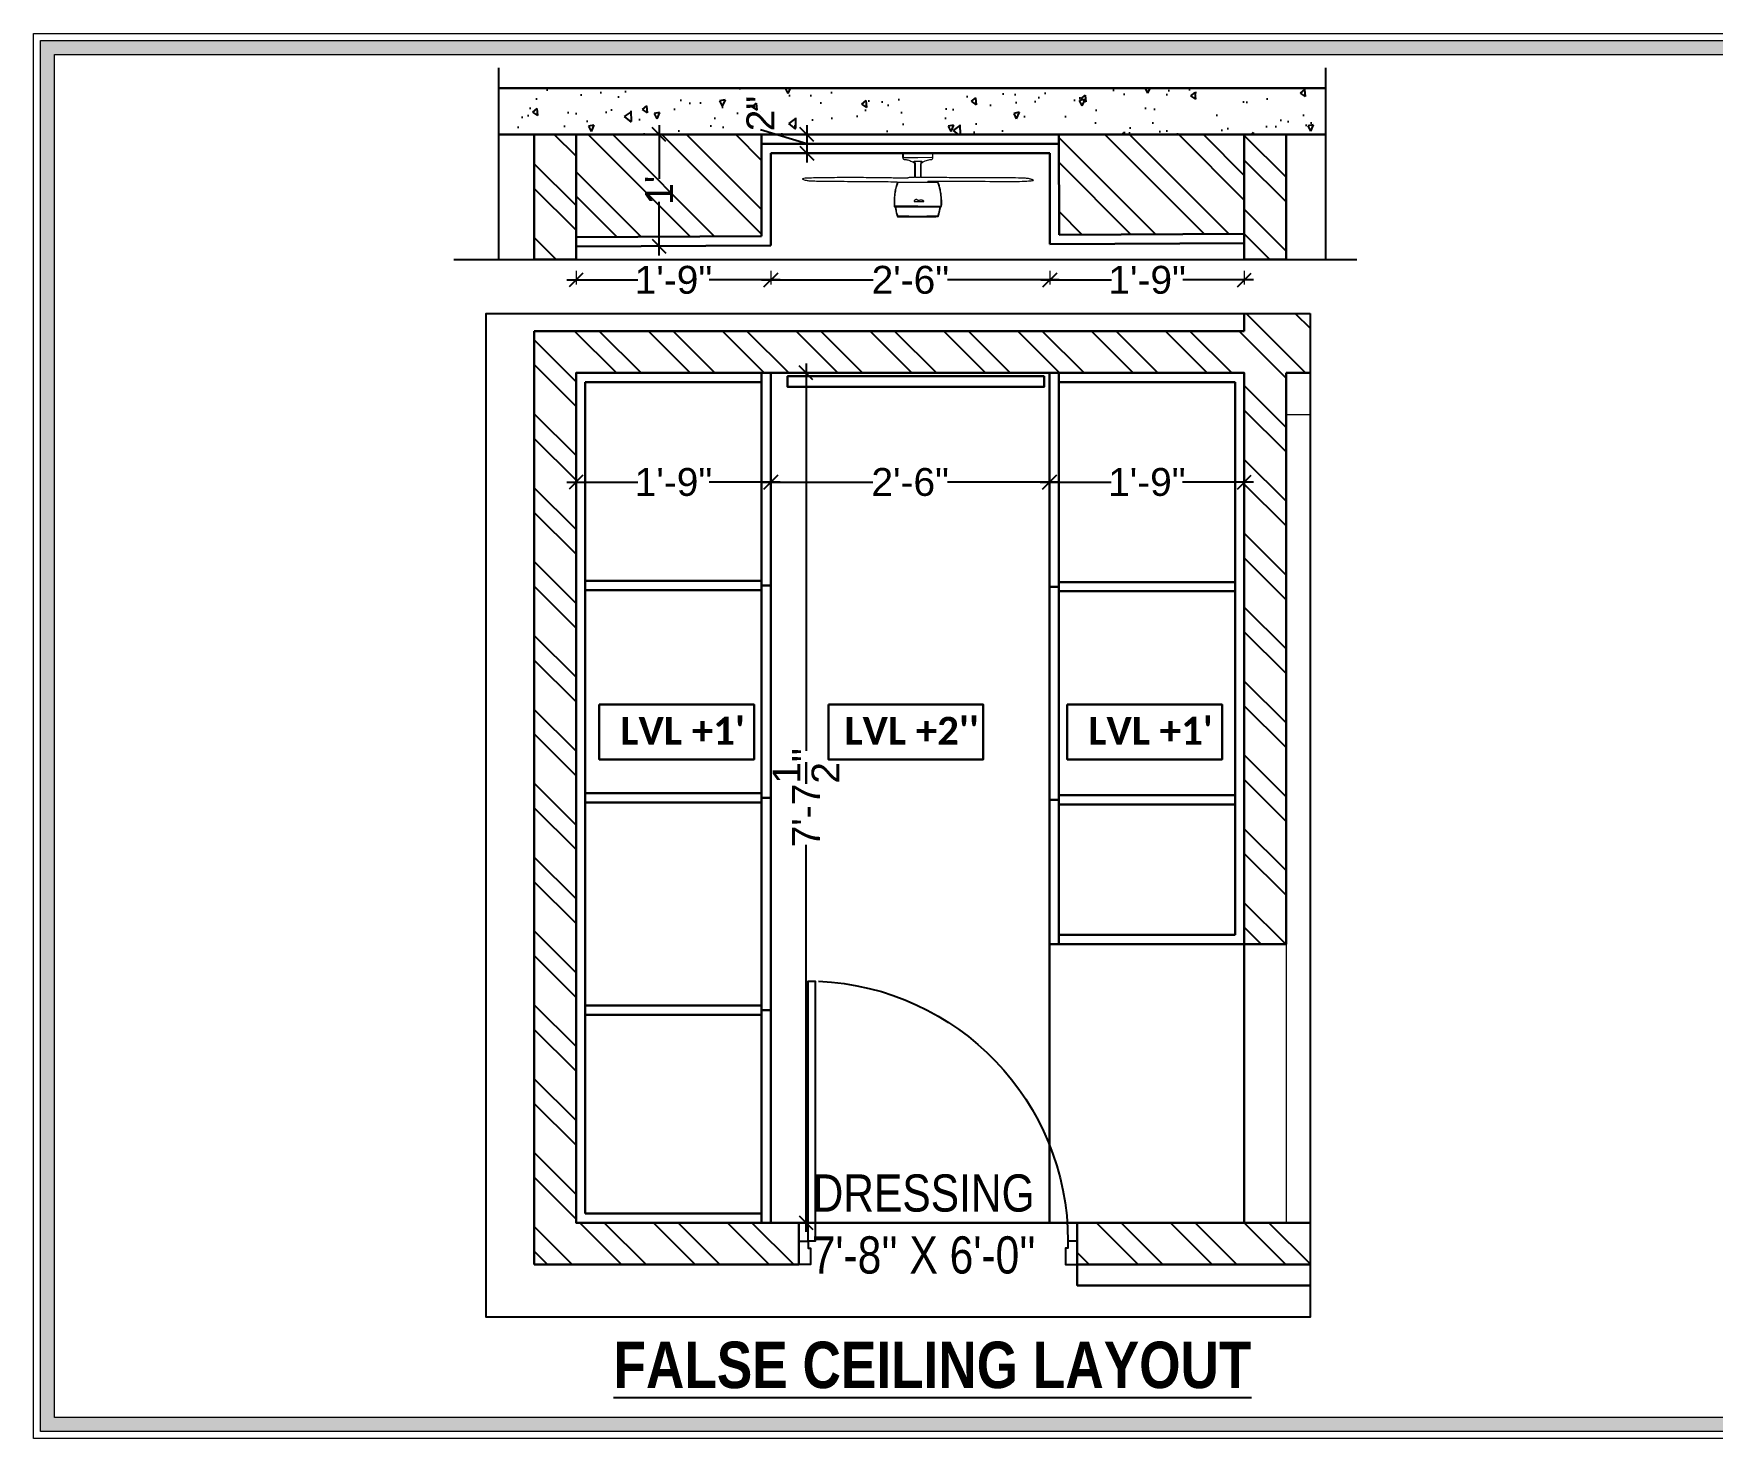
# Model space of a CAD drawing. Header units: millimetres. Extents: x 56222 to 3066687, y -650199 to -121287.
# Drawn here: x 136001.1 to 136182, y -183286.1 to -183134.8 of the extents above; entities that cross this region are included whole.
import ezdxf

# ---------------------------------------------------------------- set-up
doc = ezdxf.new("R2010")
doc.units = ezdxf.units.MM
doc.header["$MEASUREMENT"] = 0
doc.header["$PDMODE"] = 35
doc.linetypes.add('DASHEDX2', pattern=[1.5, 1, -0.5])
doc.layers.get('Defpoints').update_dxf_attribs({"color": 220})
for name, color, linetype in [('AR DOOR', 40, 'Continuous'), ('AR ELE-5', 134, 'Continuous'), ('AR HATCH-7', 7, 'Continuous'), ('Labels and Texts', 8, 'Continuous')]:
    doc.layers.add(name, color=color, linetype=linetype)
for name, color, linetype, lineweight in [('Dimension', 10, 'DASHEDX2', 20), ('Electrical', 84, 'Continuous', 30), ('ELEVATION ( SPIRAL STAIR )', 250, 'Continuous', 9), ('FIRST FLOOR', 7, 'Continuous', 9), ('FIRST FLOOR ( TEXT )', 7, 'Continuous', 9), ('FIRST FLOOR_( PLine )_', 251, 'Continuous', 30), ('FURNITURE', 32, 'Continuous', 9), ('GF FALSE CEILING', 6, 'Continuous', 35), ('GROUND FLOOR', 7, 'Continuous', 9), ('Labelling', 1, 'Continuous', 25), ('NAME PLATE', 7, 'Continuous', 25), ('SECTION ( SLAB PLine )', 104, 'Continuous', 30), ('wall', 7, 'Continuous', 30), ('XX~SLAB ( BEAM )~ ( DIM )', 7, 'Continuous', 9)]:
    doc.layers.add(name, color=color, linetype=linetype, lineweight=lineweight)
doc.styles.add('Arial', font='arial.ttf')
doc.styles.add('century g', font='GOTHIC.TTF')
doc.styles.add('KATHA', font='swissc.ttf')
doc.styles.add('style4', font='ARIALN.TTF')
doc.dimstyles.new('Archana', dxfattribs={"dimtxt": 3, "dimasz": 1.5, "dimexe": 0.5, "dimexo": 0.5, "dimgap": 0, "dimtad": 0, "dimzin": 0, "dimdsep": 46, "dimlunit": 4, "dimtxsty": 'Arial', "dimblk": 'OBLIQUE', "dimcen": 0, "dimdle": 1, "dimclrd": 1, "dimclre": 1, "dimclrt": 5, "dimadec": 0, "dimazin": 0, "dimtfac": 1, "dimtofl": 0, "dimtmove": 1, "dimatfit": 3, "dimfxl": 1, "dimfxlon": 1, "dimtolj": 1, "dimtzin": 0, "dimlwd": 25, "dimlwe": -1, "dimarcsym": 0})
pattern_1 = [(135, (61.672, -12.198), (-3.97747564, -3.97747564), []), (135, (61.672, -9.546), (-3.97747564, -3.97747564), [])]

# ---------------------------------------------------------------- blocks, each defined once
blk = doc.blocks.new('*U29')
for points in [[(-40, 0), (0, 0), (0, 30), (10, 30), (10, 100), (-40, 100)], [(1160, 0), (1120, 0), (1120, 30), (1110, 30), (1110, 100), (1160, 100)], [(0, 0), (0, -1120), (30, -1120), (30, 0)]]:
    blk.add_lwpolyline(points, close=True)
at = {"layer": 'AR ELE-5', "linetype": 'ByBlock', "ltscale": 15}
blk.add_arc((-1.6, 0.7), 1121.6, 272.37301, 359.96526, dxfattribs=at)
blk = doc.blocks.new('_Oblique')
at = {"layer": 'wall', "color": 0, "lineweight": -2}
blk.add_line((-0.5, -0.5), (0.5, 0.5), dxfattribs=at)
blk = doc.blocks.new('*D635')
at = {"layer": 'Defpoints', "color": 0, "lineweight": 30, "transparency": 16777216}
for p in [(136068.1, -183145.71), (136068.5, -183145.71), (136068.1, -183157.72)]:
    blk.add_point(p, dxfattribs=at)
at = {"layer": 'GROUND FLOOR', "color": 1, "lineweight": 25, "transparency": 16777216}
for p, q in [((136068.5, -183144.71), (136068.5, -183150.47)), ((136068.5, -183158.72), (136068.5, -183152.95))]:
    blk.add_line(p, q, dxfattribs=at)
at = {"layer": 'GROUND FLOOR', "color": 1, "transparency": 16777216}
for p, q in [((136068.5, -183145.71), (136069, -183145.71)), ((136068.5, -183157.72), (136069, -183157.72))]:
    blk.add_line(p, q, dxfattribs=at)
at = {"layer": 'GROUND FLOOR', "color": 1, "lineweight": 25, "transparency": 16777216, "xscale": 1.5, "yscale": 1.5, "zscale": 1.5}
for p, rotation in [((136068.5, -183145.71), 90), ((136068.5, -183157.72), 270)]:
    blk.add_blockref('_Oblique', p, dxfattribs=dict(at, rotation=rotation))
at = {"layer": 'GROUND FLOOR', "color": 5, "lineweight": 30, "transparency": 16777216, "insert": (136068.5, -183151.71), "char_height": 3, "attachment_point": 5, "rotation": 90, "style": 'Arial'}
blk.add_mtext("\\A1;1'", dxfattribs=at)
blk = doc.blocks.new('*D636')
at = {"layer": 'Defpoints', "color": 0, "lineweight": 30, "transparency": 16777216}
for p in [(136080.56, -183157.66), (136059.56, -183159.16), (136080.56, -183161.37)]:
    blk.add_point(p, dxfattribs=at)
at = {"layer": 'GROUND FLOOR', "color": 1, "lineweight": 25, "transparency": 16777216}
for p, q in [((136058.56, -183161.37), (136066.21, -183161.37)), ((136081.56, -183161.37), (136073.91, -183161.37))]:
    blk.add_line(p, q, dxfattribs=at)
at = {"layer": 'GROUND FLOOR', "color": 1, "transparency": 16777216}
for p, q in [((136059.56, -183160.37), (136059.56, -183161.87)), ((136080.56, -183160.37), (136080.56, -183161.87))]:
    blk.add_line(p, q, dxfattribs=at)
at = {"layer": 'GROUND FLOOR', "color": 1, "lineweight": 25, "transparency": 16777216, "xscale": 1.5, "yscale": 1.5, "zscale": 1.5, "rotation": 180}
blk.add_blockref('_Oblique', (136059.56, -183161.37), dxfattribs=at)
at = {"layer": 'GROUND FLOOR', "color": 1, "lineweight": 25, "transparency": 16777216, "xscale": 1.5, "yscale": 1.5, "zscale": 1.5}
blk.add_blockref('_Oblique', (136080.56, -183161.37), dxfattribs=at)
at = {"layer": 'GROUND FLOOR', "color": 5, "lineweight": 30, "transparency": 16777216, "insert": (136070.06, -183161.37), "char_height": 3, "attachment_point": 5, "style": 'Arial'}
blk.add_mtext('\\A1;1\'-9"', dxfattribs=at)
blk = doc.blocks.new('*D637')
at = {"layer": 'Defpoints', "color": 0, "lineweight": 30, "transparency": 16777216}
for p in [(136080.56, -183157.66), (136110.6, -183157.51), (136110.6, -183161.37)]:
    blk.add_point(p, dxfattribs=at)
at = {"layer": 'GROUND FLOOR', "color": 1, "lineweight": 25, "transparency": 16777216}
for p, q in [((136079.56, -183161.37), (136091.57, -183161.37)), ((136111.6, -183161.37), (136099.59, -183161.37))]:
    blk.add_line(p, q, dxfattribs=at)
at = {"layer": 'GROUND FLOOR', "color": 1, "transparency": 16777216}
for p, q in [((136080.56, -183160.37), (136080.56, -183161.87)), ((136110.6, -183160.37), (136110.6, -183161.87))]:
    blk.add_line(p, q, dxfattribs=at)
at = {"layer": 'GROUND FLOOR', "color": 1, "lineweight": 25, "transparency": 16777216, "xscale": 1.5, "yscale": 1.5, "zscale": 1.5, "rotation": 180}
blk.add_blockref('_Oblique', (136080.56, -183161.37), dxfattribs=at)
at = {"layer": 'GROUND FLOOR', "color": 1, "lineweight": 25, "transparency": 16777216, "xscale": 1.5, "yscale": 1.5, "zscale": 1.5}
blk.add_blockref('_Oblique', (136110.6, -183161.37), dxfattribs=at)
at = {"layer": 'GROUND FLOOR', "color": 5, "lineweight": 30, "transparency": 16777216, "insert": (136095.58, -183161.37), "char_height": 3, "attachment_point": 5, "style": 'Arial'}
blk.add_mtext('\\A1;2\'-6"', dxfattribs=at)
blk = doc.blocks.new('*D638')
at = {"layer": 'Defpoints', "color": 0, "lineweight": 30, "transparency": 16777216}
for p in [(136110.62, -183157.51), (136131.56, -183157.51), (136131.56, -183161.37)]:
    blk.add_point(p, dxfattribs=at)
at = {"layer": 'GROUND FLOOR', "color": 1, "lineweight": 25, "transparency": 16777216}
for p, q in [((136109.62, -183161.37), (136117.25, -183161.37)), ((136132.56, -183161.37), (136124.94, -183161.37))]:
    blk.add_line(p, q, dxfattribs=at)
at = {"layer": 'GROUND FLOOR', "color": 1, "transparency": 16777216}
for p, q in [((136110.62, -183160.37), (136110.62, -183161.87)), ((136131.56, -183160.37), (136131.56, -183161.87))]:
    blk.add_line(p, q, dxfattribs=at)
at = {"layer": 'GROUND FLOOR', "color": 1, "lineweight": 25, "transparency": 16777216, "xscale": 1.5, "yscale": 1.5, "zscale": 1.5, "rotation": 180}
blk.add_blockref('_Oblique', (136110.62, -183161.37), dxfattribs=at)
at = {"layer": 'GROUND FLOOR', "color": 1, "lineweight": 25, "transparency": 16777216, "xscale": 1.5, "yscale": 1.5, "zscale": 1.5}
blk.add_blockref('_Oblique', (136131.56, -183161.37), dxfattribs=at)
at = {"layer": 'GROUND FLOOR', "color": 5, "lineweight": 30, "transparency": 16777216, "insert": (136121.09, -183161.37), "char_height": 3, "attachment_point": 5, "style": 'Arial'}
blk.add_mtext('\\A1;1\'-9"', dxfattribs=at)
blk = doc.blocks.new('*D639')
at = {"layer": 'Defpoints', "color": 0, "lineweight": 30, "transparency": 16777216}
for p in [(136059.56, -183183.14), (136080.56, -183183.14), (136080.56, -183183.14)]:
    blk.add_point(p, dxfattribs=at)
at = {"layer": 'GROUND FLOOR', "color": 1, "lineweight": 25, "transparency": 16777216}
for p, q in [((136058.56, -183183.14), (136066.21, -183183.14)), ((136081.56, -183183.14), (136073.91, -183183.14))]:
    blk.add_line(p, q, dxfattribs=at)
at = {"layer": 'GROUND FLOOR', "color": 1, "transparency": 16777216}
for p, q in [((136059.56, -183183.14), (136059.56, -183182.64)), ((136080.56, -183183.14), (136080.56, -183182.64))]:
    blk.add_line(p, q, dxfattribs=at)
at = {"layer": 'GROUND FLOOR', "color": 1, "lineweight": 25, "transparency": 16777216, "xscale": 1.5, "yscale": 1.5, "zscale": 1.5, "rotation": 180}
blk.add_blockref('_Oblique', (136059.56, -183183.14), dxfattribs=at)
at = {"layer": 'GROUND FLOOR', "color": 1, "lineweight": 25, "transparency": 16777216, "xscale": 1.5, "yscale": 1.5, "zscale": 1.5}
blk.add_blockref('_Oblique', (136080.56, -183183.14), dxfattribs=at)
at = {"layer": 'GROUND FLOOR', "color": 5, "lineweight": 30, "transparency": 16777216, "insert": (136070.06, -183183.14), "char_height": 3, "attachment_point": 5, "style": 'Arial'}
blk.add_mtext('\\A1;1\'-9"', dxfattribs=at)
blk = doc.blocks.new('*D640')
at = {"layer": 'Defpoints', "color": 0, "lineweight": 30, "transparency": 16777216}
for p in [(136080.56, -183183.14), (136110.56, -183183.14), (136110.56, -183183.14)]:
    blk.add_point(p, dxfattribs=at)
at = {"layer": 'GROUND FLOOR', "color": 1, "lineweight": 25, "transparency": 16777216}
for p, q in [((136079.56, -183183.14), (136091.55, -183183.14)), ((136111.56, -183183.14), (136099.57, -183183.14))]:
    blk.add_line(p, q, dxfattribs=at)
at = {"layer": 'GROUND FLOOR', "color": 1, "transparency": 16777216}
for p, q in [((136080.56, -183183.14), (136080.56, -183182.64)), ((136110.56, -183183.14), (136110.56, -183182.64))]:
    blk.add_line(p, q, dxfattribs=at)
at = {"layer": 'GROUND FLOOR', "color": 1, "lineweight": 25, "transparency": 16777216, "xscale": 1.5, "yscale": 1.5, "zscale": 1.5, "rotation": 180}
blk.add_blockref('_Oblique', (136080.56, -183183.14), dxfattribs=at)
at = {"layer": 'GROUND FLOOR', "color": 1, "lineweight": 25, "transparency": 16777216, "xscale": 1.5, "yscale": 1.5, "zscale": 1.5}
blk.add_blockref('_Oblique', (136110.56, -183183.14), dxfattribs=at)
at = {"layer": 'GROUND FLOOR', "color": 5, "lineweight": 30, "transparency": 16777216, "insert": (136095.56, -183183.14), "char_height": 3, "attachment_point": 5, "style": 'Arial'}
blk.add_mtext('\\A1;2\'-6"', dxfattribs=at)
blk = doc.blocks.new('*D641')
at = {"layer": 'Defpoints', "color": 0, "lineweight": 30, "transparency": 16777216}
for p in [(136110.56, -183183.14), (136131.56, -183183.14), (136131.56, -183183.14)]:
    blk.add_point(p, dxfattribs=at)
at = {"layer": 'GROUND FLOOR', "color": 1, "lineweight": 25, "transparency": 16777216}
for p, q in [((136109.56, -183183.14), (136117.21, -183183.14)), ((136132.56, -183183.14), (136124.91, -183183.14))]:
    blk.add_line(p, q, dxfattribs=at)
at = {"layer": 'GROUND FLOOR', "color": 1, "transparency": 16777216}
for p, q in [((136110.56, -183183.14), (136110.56, -183182.64)), ((136131.56, -183183.14), (136131.56, -183182.64))]:
    blk.add_line(p, q, dxfattribs=at)
at = {"layer": 'GROUND FLOOR', "color": 1, "lineweight": 25, "transparency": 16777216, "xscale": 1.5, "yscale": 1.5, "zscale": 1.5, "rotation": 180}
blk.add_blockref('_Oblique', (136110.56, -183183.14), dxfattribs=at)
at = {"layer": 'GROUND FLOOR', "color": 1, "lineweight": 25, "transparency": 16777216, "xscale": 1.5, "yscale": 1.5, "zscale": 1.5}
blk.add_blockref('_Oblique', (136131.56, -183183.14), dxfattribs=at)
at = {"layer": 'GROUND FLOOR', "color": 5, "lineweight": 30, "transparency": 16777216, "insert": (136121.06, -183183.14), "char_height": 3, "attachment_point": 5, "style": 'Arial'}
blk.add_mtext('\\A1;1\'-9"', dxfattribs=at)
blk = doc.blocks.new('*D642')
at = {"layer": 'Defpoints', "color": 0, "lineweight": 30, "transparency": 16777216}
for p in [(136086.91, -183171.38), (136084.34, -183262.88), (136086.91, -183262.88)]:
    blk.add_point(p, dxfattribs=at)
at = {"layer": 'GROUND FLOOR', "color": 1, "lineweight": 25, "transparency": 16777216}
for p, q in [((136084.34, -183170.38), (136084.34, -183212.07)), ((136084.34, -183263.88), (136084.34, -183222.2))]:
    blk.add_line(p, q, dxfattribs=at)
at = {"layer": 'GROUND FLOOR', "color": 1, "transparency": 16777216}
for p, q in [((136085.34, -183171.38), (136083.84, -183171.38)), ((136085.34, -183262.88), (136083.84, -183262.88))]:
    blk.add_line(p, q, dxfattribs=at)
at = {"layer": 'GROUND FLOOR', "color": 1, "lineweight": 25, "transparency": 16777216, "xscale": 1.5, "yscale": 1.5, "zscale": 1.5}
for p, rotation in [((136084.34, -183171.38), 90), ((136084.34, -183262.88), 270)]:
    blk.add_blockref('_Oblique', p, dxfattribs=dict(at, rotation=rotation))
at = {"layer": 'GROUND FLOOR', "color": 5, "lineweight": 30, "transparency": 16777216, "insert": (136084.34, -183217.13), "char_height": 3, "attachment_point": 5, "rotation": 90, "style": 'Arial'}
blk.add_mtext('\\A1;7\'-7{\\H1x;\\S1/2;}"', dxfattribs=at)
blk = doc.blocks.new('*D936')
at = {"layer": 'Defpoints', "color": 0, "lineweight": 30, "transparency": 16777216}
for p in [(136084.44, -183145.71), (136084.44, -183147.71), (136084.44, -183147.71)]:
    blk.add_point(p, dxfattribs=at)
at = {"layer": 'FURNITURE', "color": 1, "lineweight": 25, "transparency": 16777216}
for p, q in [((136084.44, -183146.71), (136079.42, -183145.2)), ((136084.44, -183144.71), (136084.44, -183148.71))]:
    blk.add_line(p, q, dxfattribs=at)
at = {"layer": 'FURNITURE', "color": 1, "transparency": 16777216}
for p, q in [((136084.44, -183145.71), (136084.94, -183145.71)), ((136084.44, -183147.71), (136083.94, -183147.71))]:
    blk.add_line(p, q, dxfattribs=at)
at = {"layer": 'FURNITURE', "color": 1, "lineweight": 25, "transparency": 16777216, "xscale": 1.5, "yscale": 1.5, "zscale": 1.5}
for p, rotation in [((136084.44, -183145.71), 90), ((136084.44, -183147.71), 270)]:
    blk.add_blockref('_Oblique', p, dxfattribs=dict(at, rotation=rotation))
at = {"layer": 'FURNITURE', "color": 5, "lineweight": 30, "transparency": 16777216, "insert": (136079.42, -183143.45), "char_height": 3, "attachment_point": 5, "rotation": 90, "style": 'Arial'}
blk.add_mtext('\\A1;2"', dxfattribs=at)

msp = doc.modelspace()

# ---------------------------------------------------------------- hatches: boundary and pattern name
at = {"layer": 'AR HATCH-7', "lineweight": 25, "true_color": 0x939598}
h = msp.add_hatch(dxfattribs=at)
h.set_pattern_fill('AR-CONC', color=252, angle=225)
h.set_pattern_definition([(275, (1392.291, 211.47), (-5.51551999, -4.62807079), [0.75, -8.25]), (220, (1392.291, 211.47), (6.29992167, -4.3376815), [0.6, -6.6]), (325.4514445, (1391.8316, 211.084), (0.78440164, -8.96575221), [0.63740192, -7.01142112]), (271.1842, (1393.705, 210.056), (-8.71693388, -6.37613776), [1.125, -12.375]), (321.6356355, (1392.979, 209.524), (0.2790007, -13.4971167), [0.9561034, -10.5171376]), (216.184164, (1393.705, 210.056), (0.2790007, -13.4971167), [0.9, -9.9]), (246, (1392.645, 209.702), (-7.06771572, -1.37382476), [0.75, -8.25]), (191, (1392.645, 209.702), (3.40708593, -6.84808435), [0.6, -6.6]), (296.4514447, (1392.056, 209.588), (-3.66062975, -8.22190906), [0.6374019, -7.01142112]), (262.5, (1392.2912, 211.47), (2.267931853, -2.439898176), [0, -6.52, 0, -6.7, 0, -6.625]), (232.5, (1392.2912, 211.47), (0.92872942, -4.6490945), [0, -3.82, 0, -6.37, 0, -2.525]), (192.5, (1393.868, 213.0468), (-3.934181673, -3.615207618), [0, -2.5, 0, -7.8, 0, -10.35]), (182.5, (1394.575, 213.754), (-3.41589983, -4.83159807), [0, -3.25, 0, -5.18, 0, -7.35])])
h.paths.add_polyline_path([(136140.305, -183140.708), (136051.216, -183140.708), (136051.216, -183145.708), (136140.305, -183145.708)])
h = msp.add_hatch(dxfattribs=at)
h.set_pattern_fill('ANSI32', color=252, scale=15, angle=90)
h.set_pattern_definition([(135, (1392.291, 211.47), (-3.97747564, -3.97747564), []), (135, (1392.291, 214.1216), (-3.97747564, -3.97747564), [])])
h.paths.add_polyline_path([(136136.059, -183145.708), (136131.559, -183145.708), (136131.559, -183159.163), (136136.059, -183159.163)])
h.paths.add_polyline_path([(136059.56, -183145.708), (136055.06, -183145.708), (136055.06, -183159.163), (136059.56, -183159.163)])
at = {"layer": 'AR HATCH-7', "lineweight": 25}
h = msp.add_hatch(dxfattribs=at)
h.set_pattern_fill('ANSI32', color=6, scale=15, angle=90)
h.set_pattern_definition([(135, (1399.8405, 231.43), (-3.97747564, -3.97747564), []), (135, (1399.8405, 234.0816), (-3.97747564, -3.97747564), [])])
h.paths.add_polyline_path([(136131.559, -183145.708), (136111.565, -183145.708), (136111.604, -183156.5), (136131.559, -183156.399)])
h.paths.add_polyline_path([(136079.56, -183145.708), (136059.56, -183145.708), (136059.56, -183156.761), (136079.56, -183156.66)])
h.paths.add_polyline_path([(136065.452, -183154.159), (136065.452, -183149.528)], flags=16)
at = {"layer": 'AR HATCH-7', "lineweight": 25, "true_color": 0x939598}
h = msp.add_hatch(dxfattribs=at)
h.set_pattern_fill('ANSI32', color=252, scale=15, angle=90)
h.set_pattern_definition(pattern_1)
h.paths.add_polyline_path([(136059.56, -183171.384), (136131.56, -183171.384), (136131.56, -183232.884), (136136.06, -183232.884), (136136.06, -183171.384), (136138.645, -183171.384), (136138.645, -183164.966), (136131.56, -183164.966), (136131.56, -183166.884), (136123.104, -183166.884), (136123.104, -183166.893), (136121.449, -183166.884), (136055.06, -183166.884), (136055.06, -183267.384), (136083.56, -183267.384), (136083.56, -183264.884), (136083.56, -183262.884), (136059.56, -183262.884)])
h = msp.add_hatch(dxfattribs=at)
h.set_pattern_fill('ANSI32', color=252, scale=15, angle=90)
h.set_pattern_definition(pattern_1)
h.paths.add_polyline_path([(136138.645, -183262.884), (136113.56, -183262.884), (136113.56, -183267.384), (136138.645, -183267.384)])
at = {"layer": 'Dimension', "linetype": 'Continuous', "true_color": 0xd39e00}
h = msp.add_hatch(color=42, dxfattribs=at)
h.paths.add_polyline_path([(136001.867, -183135.585), (136001.867, -183285.366), (136214.661, -183285.366), (136214.661, -183135.585)])
h.paths.add_polyline_path([(136003.36, -183137.079), (136213.167, -183137.079), (136213.167, -183283.872), (136003.36, -183283.872)], flags=16)

# ---------------------------------------------------------------- linework, layer by layer
at = {"layer": 'Dimension', "color": 42, "linetype": 'Continuous', "true_color": 0xd39e00}
for points in [[(136001.12, -183134.838), (136215.408, -183134.838), (136215.408, -183286.112), (136001.12, -183286.112)], [(136001.867, -183135.585), (136214.661, -183135.585), (136214.661, -183285.366), (136001.867, -183285.366)], [(136003.36, -183137.079), (136213.167, -183137.079), (136213.167, -183283.872), (136003.36, -183283.872)]]:
    msp.add_lwpolyline(points, close=True, dxfattribs=at)
at = {"layer": 'Electrical', "lineweight": 15}
for points in [[(136094.746, -183147.993, 0.031611), (136094.759, -183148.203, 0.125707), (136094.806, -183148.322, 0.168352), (136094.896, -183148.385, 0.06937), (136095.045, -183148.406, -0.053248), (136095.208, -183148.423, -0.022494), (136095.421, -183148.479, -0.021672), (136095.648, -183148.561, -0.024013), (136095.859, -183148.66), (136096.034, -183148.752), (136096.034, -183149.545), (136096.034, -183150.338), (136095.696, -183150.338, 0.01257), (136095.563, -183150.341, 0.016781), (136095.442, -183150.351, 0.014033), (136095.344, -183150.366, 0.140749), (136095.307, -183150.384, -0.18367), (136095.26, -183150.402, -0.001008), (136094.774, -183150.404, -0.00416), (136094.217, -183150.4, -0.002608), (136093.565, -183150.388, 0.00446), (136091.775, -183150.359, 0.001671), (136089.263, -183150.35, 0.00163), (136086.781, -183150.357, 0.00537), (136085.145, -183150.385, 0.003499), (136084.249, -183150.416, 0.064599), (136083.97, -183150.464, 0.732885), (136083.97, -183150.53, 0.025361), (136084.347, -183150.631, 0.038713), (136084.758, -183150.686, 0.008062), (136085.485, -183150.715, 0.004008), (136086.734, -183150.735, 0.000476), (136089.504, -183150.753, -0.000382), (136092.35, -183150.771, -0.004311), (136093.478, -183150.789, -0.003775), (136094.142, -183150.81, -0.527222), (136094.178, -183150.867, 0.025208), (136094.157, -183150.924, 0.002452), (136094.113, -183151.063, 0.003104), (136094.063, -183151.23, 0.002451), (136094.01, -183151.411, 0.038797), (136093.904, -183151.94, 0.017295), (136093.842, -183152.649, 0.009626), (136093.819, -183153.347, 0.232), (136093.9, -183153.519, -0.12153), (136093.935, -183153.564, -0.029036), (136093.968, -183153.654, -0.027148), (136093.997, -183153.768, -0.020203), (136094.016, -183153.897, 0.015364), (136094.035, -183154.03, 0.012419), (136094.063, -183154.172, 0.012609), (136094.095, -183154.301, 0.031368), (136094.127, -183154.393), (136094.204, -183154.577), (136096.373, -183154.577, 0.001347), (136097.464, -183154.574, 0.00619), (136098.096, -183154.563, 0.004097), (136098.525, -183154.546, 0.212648), (136098.598, -183154.51, 0.099431), (136098.623, -183154.463, 0.009769), (136098.657, -183154.338, 0.012042), (136098.692, -183154.186, 0.009263), (136098.724, -183154.019, -0.014105), (136098.756, -183153.851, -0.017323), (136098.797, -183153.696, -0.0159), (136098.839, -183153.57, -0.108083), (136098.875, -183153.515, 0.199365), (136098.967, -183153.291, 0.015262), (136098.946, -183152.625, 0.021782), (136098.87, -183151.915, 0.036673), (136098.737, -183151.33, 0.007985), (136098.607, -183150.928, 0.146339), (136098.53, -183150.819, 0.156969), (136098.407, -183150.775, 0.009576), (136098.013, -183150.767, -0.0070333), (136097.775, -183150.818, -0.020532), (136097.612, -183150.806, -0.021635), (136097.501, -183150.789, -0.357361), (136097.479, -183150.762, -0.28728), (136097.493, -183150.738, -0.084275), (136097.536, -183150.726, -0.047764), (136097.606, -183150.724, -0.016901), (136097.707, -183150.735, 0.0341488), (136098.231, -183150.72, 0.000247), (136102.603, -183150.743, 0.000587), (136106.729, -183150.757, 0.012623), (136107.947, -183150.729, 0.004943), (136108.306, -183150.708, 0.010136), (136108.587, -183150.683, 0.004612), (136108.811, -183150.657, 0.381732), (136108.832, -183150.633, 0.300346), (136108.814, -183150.608, 0.011868), (136108.705, -183150.566, 0.017557), (136108.567, -183150.522, 0.011101), (136108.402, -183150.48, 0.043189), (136107.989, -183150.422, 0.008438), (136107.236, -183150.394, 0.003884), (136105.905, -183150.377, 0.000379), (136102.688, -183150.363, -0.000049), (136100.638, -183150.356, -0.000074), (136098.856, -183150.35, -0.000026), (136097.319, -183150.344, -0.001901), (136097.067, -183150.342), (136096.732, -183150.338), (136096.732, -183149.57), (136096.732, -183148.802), (136096.88, -183148.692, -0.061504), (136097.043, -183148.6, -0.019383), (136097.304, -183148.504, -0.019492), (136097.573, -183148.428, -0.058931), (136097.762, -183148.406, 0.094264), (136097.885, -183148.383, 0.160811), (136097.964, -183148.317, 0.108822), (136098.007, -183148.195, 0.030881), (136098.019, -183147.993), (136098.019, -183147.708), (136096.383, -183147.708), (136094.746, -183147.708)], [(136096.839, -183148.621, -0.148195), (136096.833, -183148.641, -0.098894), (136096.815, -183148.658, -0.082425), (136096.789, -183148.67, -0.064853), (136096.758, -183148.674, 0.33533), (136096.715, -183148.707, 0.045065), (136096.693, -183148.826, 0.021161), (136096.681, -183149.048, 0.002961), (136096.678, -183149.506), (136096.678, -183150.338), (136096.41, -183150.338), (136096.141, -183150.338), (136096.141, -183149.539, 0.002612), (136096.139, -183149.035, 0.031387), (136096.124, -183148.841, 0.090648), (136096.089, -183148.734, 0.116561), (136096.02, -183148.657, -0.093928), (136095.976, -183148.611, -0.5185), (136095.986, -183148.584, -0.057033), (136096.073, -183148.573, -0.002665), (136096.369, -183148.57, -0.009371), (136096.56, -183148.572, -0.019098), (136096.709, -183148.583, -0.015455), (136096.82, -183148.598, -0.365343)], [(136098.637, -183151.262, -0.020101), (136098.745, -183151.659, -0.021298), (136098.819, -183152.056, -0.020022), (136098.861, -183152.478, -0.01425), (136098.876, -183152.954), (136098.878, -183153.451), (136096.396, -183153.437), (136093.914, -183153.423), (136093.897, -183152.994, -0.029881), (136093.908, -183152.504, -0.018986), (136093.975, -183151.938, -0.019091), (136094.083, -183151.392, -0.037142), (136094.217, -183150.968), (136094.276, -183150.821), (136096.387, -183150.821), (136098.498, -183150.821)], [(136096.047, -183152.779, 0.026241), (136096.022, -183152.812, 0.027506), (136096, -183152.846, 0.028546), (136095.985, -183152.878, 0.09852), (136095.98, -183152.9, 0.406912), (136096.004, -183152.924, 0.003121), (136096.308, -183152.93, 0.009429), (136096.651, -183152.928, 0.007208), (136097.027, -183152.913, 0.285816), (136097.038, -183152.905, 0.227811), (136097.037, -183152.89, 0.079412), (136097.019, -183152.867, 0.027911), (136096.987, -183152.839, 0.092589), (136096.929, -183152.81, 0.038675), (136096.842, -183152.792, 0.031565), (136096.731, -183152.785, 0.018135), (136096.598, -183152.79, -0.014124), (136096.473, -183152.796, -0.033496), (136096.381, -183152.791, -0.045113), (136096.319, -183152.778, -0.329526), (136096.302, -183152.755, 0.302129), (136096.275, -183152.714, 0.123123), (136096.204, -183152.703, 0.087528), (136096.116, -183152.727, 0.102055)], [(136098.715, -183153.625, -0.042546), (136098.694, -183153.838, -0.01707), (136098.63, -183154.124, -0.010807), (136098.551, -183154.401, -0.179063), (136098.494, -183154.476, -0.135797), (136098.433, -183154.495, -0.000824), (136097.844, -183154.508, -0.003321), (136097.17, -183154.518, -0.0021), (136096.383, -183154.522, -0.0021), (136095.596, -183154.518, -0.003321), (136094.921, -183154.508, -0.000824), (136094.333, -183154.495, -0.135797), (136094.271, -183154.476, -0.179063), (136094.214, -183154.401, -0.010807), (136094.136, -183154.124, -0.01707), (136094.072, -183153.838, -0.042546), (136094.05, -183153.625), (136094.048, -183153.504), (136096.383, -183153.504), (136098.717, -183153.504)]]:
    msp.add_lwpolyline(points, format="xyb", close=True, dxfattribs=at)
msp.add_lwpolyline([(136097.955, -183147.979), (136097.939, -183148.195), (136096.396, -183148.207), (136094.853, -183148.218), (136094.853, -183147.99), (136094.853, -183147.762), (136096.413, -183147.762), (136097.972, -183147.762)], close=True, dxfattribs=at)
at = {"layer": 'ELEVATION ( SPIRAL STAIR )', "color": 9, "lineweight": 30, "true_color": 0xc7c8ca}
msp.add_lwpolyline([(136109.978, -183171.735), (136109.978, -183172.886), (136082.36, -183172.886), (136082.36, -183171.735)], close=True, dxfattribs=at)
at = {"layer": 'FIRST FLOOR'}
for p, q in [((136131.56, -183164.966), (136131.56, -183166.884)), ((136131.56, -183166.884), (136055.06, -183166.884)), ((136055.06, -183166.884), (136055.06, -183267.384)), ((136131.56, -183171.384), (136059.56, -183171.384)), ((136059.56, -183171.384), (136059.56, -183262.884)), ((136131.56, -183171.384), (136131.56, -183232.884)), ((136136.06, -183171.384), (136138.645, -183171.384)), ((136136.06, -183171.384), (136136.06, -183262.884)), ((136131.56, -183232.884), (136136.06, -183232.884)), ((136059.56, -183262.884), (136138.645, -183262.884)), ((136083.56, -183262.884), (136083.56, -183267.384)), ((136113.56, -183262.884), (136113.56, -183267.384)), ((136055.06, -183267.384), (136083.56, -183267.384)), ((136113.56, -183267.384), (136138.645, -183267.384))]:
    msp.add_line(p, q, dxfattribs=at)
at = {"layer": 'FIRST FLOOR_( PLine )_'}
for p, q in [((136131.56, -183164.966), (136131.56, -183166.884)), ((136131.56, -183166.884), (136055.06, -183166.884)), ((136055.06, -183166.884), (136055.06, -183267.384)), ((136059.56, -183262.884), (136059.56, -183171.384)), ((136059.56, -183171.384), (136131.56, -183171.384)), ((136131.56, -183171.384), (136131.56, -183232.884)), ((136136.06, -183232.884), (136136.06, -183171.384)), ((136136.06, -183171.384), (136138.645, -183171.384)), ((136131.56, -183232.884), (136136.06, -183232.884)), ((136083.56, -183262.884), (136059.56, -183262.884)), ((136083.56, -183267.384), (136083.56, -183262.884)), ((136055.06, -183267.384), (136083.56, -183267.384))]:
    msp.add_line(p, q, dxfattribs=at)
msp.add_lwpolyline([(136138.645, -183262.884), (136113.56, -183262.884), (136113.56, -183267.384), (136138.645, -183267.384)], dxfattribs=at)
at = {"layer": 'FURNITURE', "color": 9, "lineweight": 30, "true_color": 0xc7c8ca}
for p, q in [((136079.56, -183172.384), (136060.56, -183172.384)), ((136060.56, -183172.384), (136060.56, -183261.884)), ((136079.56, -183262.884), (136079.56, -183171.384)), ((136111.56, -183171.384), (136111.56, -183232.884)), ((136130.56, -183172.384), (136111.56, -183172.384)), ((136130.56, -183231.884), (136130.56, -183172.384)), ((136060.56, -183193.759), (136079.56, -183193.759)), ((136079.56, -183194.259), (136080.56, -183194.259)), ((136111.56, -183194.395), (136110.56, -183194.395)), ((136111.56, -183193.895), (136130.56, -183193.895)), ((136060.56, -183194.759), (136079.56, -183194.759)), ((136111.56, -183194.895), (136130.56, -183194.895)), ((136060.56, -183216.634), (136079.56, -183216.634)), ((136060.56, -183217.634), (136079.56, -183217.634)), ((136079.56, -183217.134), (136080.56, -183217.134)), ((136111.56, -183217.358), (136110.56, -183217.358)), ((136111.56, -183216.858), (136130.56, -183216.858)), ((136111.56, -183217.858), (136130.56, -183217.858)), ((136111.56, -183231.884), (136130.56, -183231.884)), ((136060.56, -183239.509), (136079.56, -183239.509)), ((136060.56, -183240.509), (136079.56, -183240.509)), ((136079.56, -183240.009), (136080.56, -183240.009)), ((136060.56, -183261.884), (136079.56, -183261.884))]:
    msp.add_line(p, q, dxfattribs=at)
for points in [[(136059.56, -183262.884), (136080.56, -183262.884), (136080.56, -183171.384), (136059.56, -183171.384)], [(136131.56, -183171.384), (136110.56, -183171.384), (136110.56, -183232.884), (136131.56, -183232.884)]]:
    msp.add_lwpolyline(points, close=True, dxfattribs=at)
at = {"layer": 'FURNITURE'}
msp.add_lwpolyline([(136138.645, -183175.884), (136136.154, -183175.884), (136136.154, -183171.384), (136138.645, -183171.384)], dxfattribs=at)
at = {"layer": 'FURNITURE', "lineweight": 30}
msp.add_lwpolyline([(136138.645, -183267.384), (136113.56, -183267.384), (136113.56, -183269.634), (136138.645, -183269.634)], dxfattribs=at)
at = {"layer": 'GF FALSE CEILING', "lineweight": 30}
for points in [[(136059.56, -183171.384), (136131.56, -183171.384), (136131.56, -183262.884), (136059.56, -183262.884)], [(136080.56, -183171.384), (136110.56, -183171.384), (136110.56, -183262.884), (136080.56, -183262.884)]]:
    msp.add_lwpolyline(points, close=True, dxfattribs=at)
at = {"layer": 'GROUND FLOOR', "color": 6, "lineweight": 30}
for p, q in [((136079.56, -183156.66), (136079.56, -183145.708)), ((136111.604, -183156.5), (136111.565, -183145.708)), ((136079.56, -183146.708), (136111.565, -183146.708)), ((136080.56, -183157.656), (136080.56, -183147.708)), ((136080.56, -183147.708), (136110.623, -183147.708)), ((136110.623, -183157.507), (136110.623, -183147.708)), ((136111.565, -183149.589), (136111.565, -183149.584)), ((136059.56, -183156.761), (136079.56, -183156.66)), ((136111.604, -183156.5), (136131.599, -183156.399)), ((136059.56, -183157.76), (136080.56, -183157.656)), ((136110.604, -183157.508), (136131.599, -183157.404))]:
    msp.add_line(p, q, dxfattribs=at)
at = {"layer": 'GROUND FLOOR', "lineweight": 30}
for points in [[(136055.06, -183145.708), (136059.56, -183145.708), (136059.56, -183159.163), (136055.06, -183159.163)], [(136131.559, -183145.708), (136136.059, -183145.708), (136136.059, -183159.163), (136131.559, -183159.163)]]:
    msp.add_lwpolyline(points, close=True, dxfattribs=at)
at = {"layer": 'Labels and Texts', "color": 1, "lineweight": 30, "ltscale": 0.3, "transparency": 33554687, "elevation": 1.124}
for points in [[(136062.07, -183207.1), (136078.752, -183207.1), (136078.752, -183212.994), (136062.07, -183212.994)], [(136086.75, -183207.1), (136103.432, -183207.1), (136103.432, -183212.994), (136086.75, -183212.994)], [(136112.482, -183207.1), (136129.165, -183207.1), (136129.165, -183212.994), (136112.482, -183212.994)]]:
    msp.add_lwpolyline(points, close=True, dxfattribs=at)
at = {"layer": 'SECTION ( SLAB PLine )', "color": 1}
for p, q in [((136051.216, -183140.708), (136140.305, -183140.708)), ((136051.216, -183145.708), (136140.305, -183145.708))]:
    msp.add_line(p, q, dxfattribs=at)
at = {"layer": 'XX~SLAB ( BEAM )~ ( DIM )', "color": 252, "lineweight": 25, "true_color": 0x939598}
for p, q in [((136051.216, -183138.509), (136051.216, -183159.163)), ((136140.305, -183138.509), (136140.305, -183159.163)), ((136046.411, -183159.163), (136143.664, -183159.163))]:
    msp.add_line(p, q, dxfattribs=at)
msp.add_lwpolyline([(136138.645, -183164.966), (136138.645, -183273.059), (136049.876, -183273.059), (136049.876, -183164.966)], close=True, dxfattribs=at)

# ---------------------------------------------------------------- block references
at = {"layer": 'AR DOOR', "linetype": 'ByBlock', "lineweight": -2, "extrusion": (0, 0, -1), "xscale": 0.02500000000004618, "yscale": 0.02500000000004618, "zscale": -0.02500000000004618, "rotation": 180}
msp.add_blockref('*U29', (-136084.56, -183264.884), dxfattribs=at)

# ---------------------------------------------------------------- texts
at = {"layer": 'FIRST FLOOR ( TEXT )', "insert": (136097.011, -183263.05), "char_height": 4, "attachment_point": 5, "style": 'KATHA'}
msp.add_mtext("DRESSING\\P7'-8'' X 6'-0''", dxfattribs=at)
at = {"layer": 'Labelling', "color": 251, "true_color": 0x636466, "insert": (136097.96, -183278.23), "char_height": 5, "attachment_point": 5, "style": 'style4'}
msp.add_mtext_dynamic_manual_height_columns('{\\fArial Narrow|b1|i0|c0|p34;\\LFALSE CEILING LAYOUT}', width=79.10806, gutter_width=1, heights=[0], dxfattribs=at)
at = {"layer": 'NAME PLATE', "color": 251, "true_color": 0x636466, "transparency": 33554687, "char_height": 3, "attachment_point": 5, "style": 'century g'}
for s, insert in [("{\\fCalibri|b1|i0|c0|p34;\\C256;\\c0;LVL +1'}", (136071.045, -183209.912, 1.124)), ("{\\fCalibri|b1|i0|c0|p34;\\C256;\\c0;LVL +2''}", (136095.725, -183209.912, 1.124)), ("{\\fCalibri|b1|i0|c0|p34;\\C256;\\c0;LVL +1'}", (136121.458, -183209.912, 1.124))]:
    msp.add_mtext_dynamic_manual_height_columns(s, width=51.71911, gutter_width=1, heights=[0], dxfattribs=dict(at, insert=insert))

# ---------------------------------------------------------------- dimensions: what is measured, and where the dimension line sits
at = {"layer": 'FURNITURE', "lineweight": 30}
dim = msp.add_linear_dim(base=(136084.443, -183147.708), p1=(136084.443, -183145.708), p2=(136084.443, -183147.708), angle=90, dimstyle='Archana', dxfattribs=at)
dim.commit()
dim.dimension.update_dxf_attribs({"geometry": '*D936', "text_midpoint": (136079.425, -183145.203)})
at = {"layer": 'GROUND FLOOR', "lineweight": 30}
for base, p1, p2, picture, middle in [((136068.496, -183145.708), (136068.1, -183157.718), (136068.1, -183145.708), '*D635', (136068.496, -183151.713)), ((136084.343, -183262.884), (136086.909, -183171.384), (136086.909, -183262.884), '*D642', (136084.343, -183217.134))]:
    dim = msp.add_linear_dim(base=base, p1=p1, p2=p2, angle=90, dimstyle='Archana', dxfattribs=at)
    dim.commit()
    dim.dimension.update_dxf_attribs({"geometry": picture, "text_midpoint": middle})
for base, p1, p2, picture, middle in [((136080.56, -183161.371), (136059.56, -183159.163), (136080.56, -183157.656), '*D636', (136070.06, -183161.371)), ((136110.604, -183161.371), (136080.56, -183157.656), (136110.604, -183157.508), '*D637', (136095.582, -183161.371)), ((136131.559, -183161.371), (136110.623, -183157.507), (136131.559, -183157.507), '*D638', (136121.091, -183161.371)), ((136080.56, -183183.136), (136059.56, -183183.136), (136080.56, -183183.136), '*D639', (136070.06, -183183.136)), ((136110.56, -183183.136), (136080.56, -183183.136), (136110.56, -183183.136), '*D640', (136095.56, -183183.136)), ((136131.56, -183183.136), (136110.56, -183183.136), (136131.56, -183183.136), '*D641', (136121.06, -183183.136))]:
    dim = msp.add_linear_dim(base=base, p1=p1, p2=p2, dimstyle='Archana', dxfattribs=at)
    dim.commit()
    dim.dimension.update_dxf_attribs({"geometry": picture, "text_midpoint": middle})

doc.saveas('drawing.dxf')
